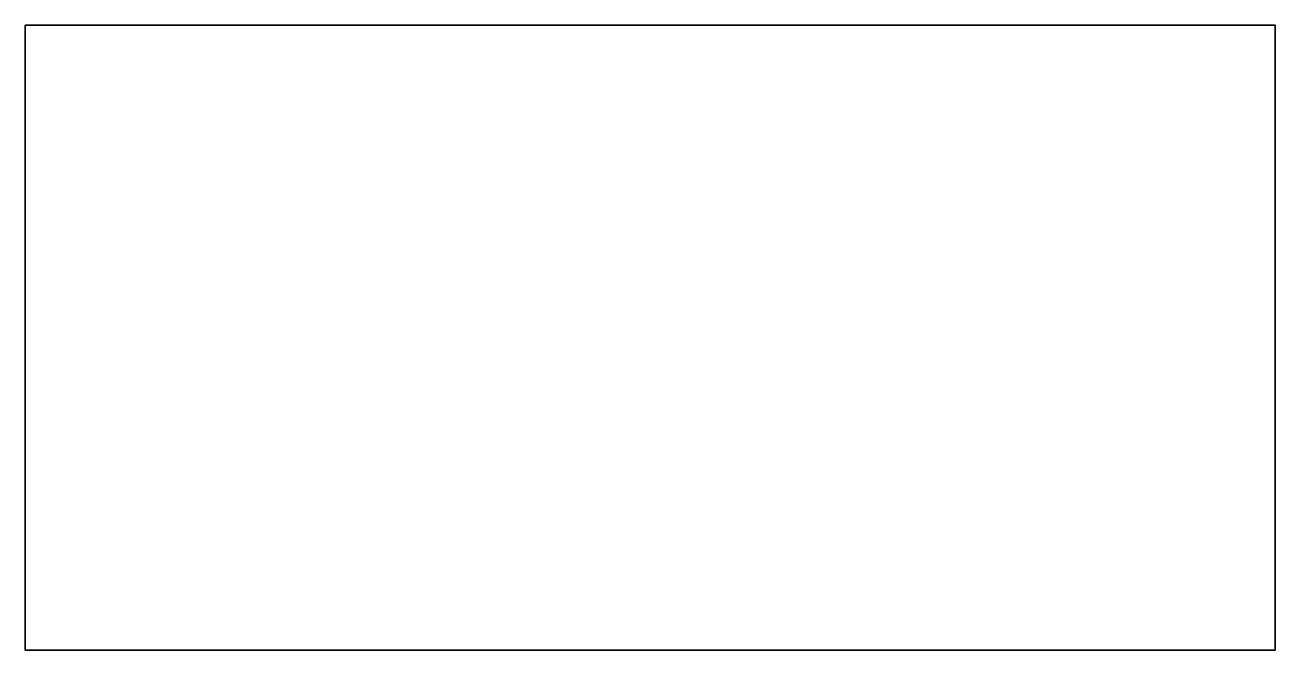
# Model space of a CAD drawing. Header units: millimetres. Extents: x 0 to 100, y 0 to 50.
import ezdxf

# ---------------------------------------------------------------- set-up
doc = ezdxf.new("R2010")
doc.units = ezdxf.units.MM
doc.layers.get('0').update_dxf_attribs({"true_color": 0xc2ced6})

msp = doc.modelspace()

# ---------------------------------------------------------------- linework, layer by layer
msp.add_lwpolyline([(0, 0), (100, 0), (100, 50), (0, 50), (0, 0)])
at = {"extrusion": (-1, 0, 0)}
msp.add_lwpolyline([(-30, 15), (-20, 15), (-20, 5), (-30, 5), (-30, 15)], dxfattribs=at)
at = {"extrusion": (1, 0, 0), "elevation": 100}
for points in [[(20, 15), (30, 15)], [(20, 15), (30, 15), (30, 5), (20, 5), (20, 15)]]:
    msp.add_lwpolyline(points, dxfattribs=at)
at = {"extrusion": (1.42109e-16, 1, 1.25701e-31)}
msp.add_circle((-50, 10, 50), 10, dxfattribs=at)
at = {"extrusion": (0, -1, 0)}
msp.add_circle((50, 10), 10, dxfattribs=at)
msp.add_3dface([(0, 0), (0, 50), (100, 50), (100, 0)])

doc.saveas('drawing.dxf')
